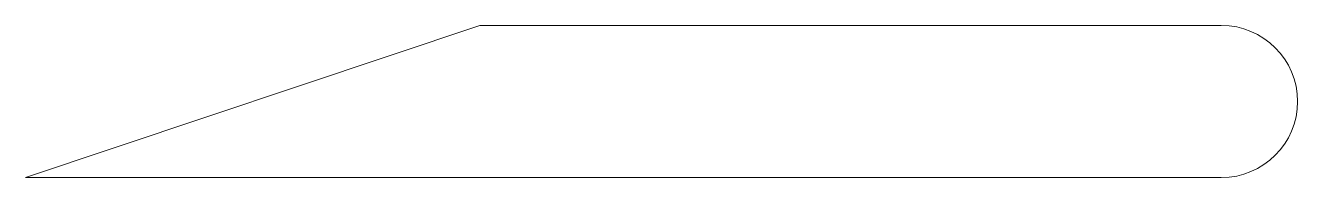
# Model space of a CAD drawing. Header units: millimetres. Extents: x -12.6 to 0.8, y -0.8 to 0.8.
import ezdxf

# ---------------------------------------------------------------- set-up
doc = ezdxf.new("R2010")
doc.units = ezdxf.units.MM

msp = doc.modelspace()

# ---------------------------------------------------------------- linework, layer by layer
at = {"color": 7, "linetype": 'Continuous', "lineweight": 15}
for p, q in [((-7.78, 0.8), (-12.55, -0.8)), ((0, 0.8), (-7.78, 0.8)), ((-12.55, -0.8), (0, -0.8))]:
    msp.add_line(p, q, dxfattribs=at)
msp.add_arc((0, 0), 0.8, 270, 90, dxfattribs=at)

doc.saveas('drawing.dxf')
